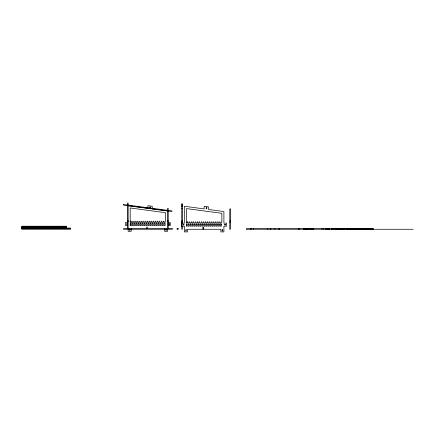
<?xml version="1.0" encoding="UTF-8"?>
<svg xmlns="http://www.w3.org/2000/svg" width="435" height="435" viewBox="0 0 435 435"><rect width="100%" height="100%" fill="white"/><g stroke="black" fill="none" stroke-linecap="round" stroke-linejoin="round"><path stroke-width="0.65" d="M128.173 205.739L128.249 205.135M147.802 208.321L147.884 207.718M152.288 208.914L152.37 208.311M167.54 210.921L167.616 210.317M168.247 211.013L168.329 210.409M181.748 204.716L182.357 204.716M128.151 205.739L127.542 205.739L127.542 228.652M181.748 205.831L182.357 205.831M181.748 206.348L182.357 206.348M181.748 208.381L182.357 208.381M127.542 220.311L128.151 220.311M167.616 220.311L168.225 220.311M181.748 220.92L182.357 220.92M229.783 220.92L230.392 220.92M127.542 221.127L128.151 221.127M127.542 221.535L128.151 221.535M167.616 221.535L168.225 221.535M181.748 221.535L182.357 221.535M181.748 221.736L182.357 221.736M181.748 222.144L182.357 222.144M229.783 222.144L230.392 222.144M127.488 222.551L125.503 222.551L125.503 225.602L127.488 225.602M168.28 222.551L170.264 222.551L170.264 225.602L168.28 225.602M181.748 223.16L184.44 223.16L184.44 206.266L204.173 208.903L204.173 206.299L208.555 206.886L208.555 209.491L223.905 211.54L223.905 223.16L226.548 223.16L226.548 226.211L223.905 226.211L223.905 231.909L220.855 231.909L220.855 229.261L203.564 229.261L203.564 227.739L202.688 227.739M168.127 223.769L169.345 223.769L169.345 224.384L168.127 224.384M181.748 226.211L184.44 226.211L184.44 231.909L187.49 231.909L187.49 229.261L203.303 229.261L203.303 227.739M21.75 226.82L66.506 226.82M21.75 227.434L66.506 227.434M21.75 228.043L70.573 228.043L70.573 229.261L21.75 229.261L21.75 226.211L66.506 226.211L66.506 228.043M21.75 228.652L70.573 228.652M246.395 229.261L413.25 229.261M128.151 205.657L147.884 208.294L147.884 205.69L152.266 206.277L152.266 208.882L167.616 210.931M373.366 229.261L373.366 228.652L246.427 228.652L246.427 229.261M373.029 228.652L373.029 229.261M372.349 228.652L372.349 229.261M371.74 228.652L371.74 229.261M371.131 228.652L371.131 229.261M370.517 228.652L370.517 229.261M370.315 228.652L370.315 229.261M369.804 228.652L369.804 229.261M369.299 228.652L369.299 229.261M368.788 228.652L368.788 229.261M368.45 228.652L368.45 229.261M368.113 228.652L368.113 229.261M367.771 228.652L367.771 229.261M366.754 228.652L366.754 229.261M366.417 228.652L366.417 229.261M366.074 228.652L366.074 229.261M365.737 228.652L365.737 229.261M364.72 228.652L364.72 229.261M364.383 228.652L364.383 229.261M364.041 228.652L364.041 229.261M363.703 228.652L363.703 229.261M362.687 228.652L362.687 229.261M362.344 228.652L362.344 229.261M362.007 228.652L362.007 229.261M361.67 228.652L361.67 229.261M360.653 228.652L360.653 229.261M360.31 228.652L360.31 229.261M359.973 228.652L359.973 229.261M359.636 228.652L359.636 229.261M358.619 228.652L358.619 229.261M358.277 228.652L358.277 229.261M357.94 228.652L357.94 229.261M357.597 228.652L357.597 229.261M357.293 228.652L357.293 229.261M356.988 228.652L356.988 229.261M356.58 228.652L356.58 229.261M356.243 228.652L356.243 229.261M356.178 228.652L356.178 229.261M355.906 228.652L355.906 229.261M355.564 228.652L355.564 229.261M355.362 228.652L355.362 229.261M355.058 228.652L355.058 229.261M354.547 228.652L354.547 229.261M354.041 228.652L354.041 229.261M353.834 228.652L353.834 229.261M353.225 228.652L353.225 229.261M352.616 228.652L352.616 229.261M352.007 228.652L352.007 229.261M351.697 228.652L351.697 229.261M351.328 228.652L351.328 229.261M350.991 228.652L350.991 229.261M350.887 228.652L350.887 229.261M350.072 228.652L350.072 229.261M349.87 228.652L349.87 229.261M349.767 228.652L349.767 229.261M349.359 228.652L349.359 229.261M348.549 228.652L348.549 229.261M348.239 228.652L348.239 229.261M347.837 228.652L347.837 229.261M347.429 228.652L347.429 229.261M346.613 228.652L346.613 229.261M346.309 228.652L346.309 229.261M345.085 228.652L345.085 229.261M344.476 228.652L344.476 229.261M344.275 228.652L344.275 229.261M343.258 228.652L343.258 229.261M342.954 228.652L342.954 229.261M342.242 228.652L342.242 229.261M342.138 228.652L342.138 229.261M341.834 228.652L341.834 229.261M341.627 228.652L341.627 229.261M341.323 228.652L341.323 229.261M341.018 228.652L341.018 229.261M340.208 228.652L340.208 229.261M339.898 228.652L339.898 229.261M339.088 228.652L339.088 229.261M338.272 228.652L338.272 229.261M337.968 228.652L337.968 229.261M337.152 228.652L337.152 229.261M336.848 228.652L336.848 229.261M336.037 228.652L336.037 229.261M335.222 228.652L335.222 229.261M334.917 228.652L334.917 229.261M333.422 228.652L333.422 229.261M332.481 228.652L332.481 229.261M331.872 228.652L331.872 229.261M331.639 228.652L331.639 229.261M329.589 228.652L329.589 229.261M329.034 228.652L329.034 229.261M329.001 228.652L329.001 229.261M328.871 228.652L328.871 229.261M328.789 228.652L328.789 229.261M328.681 228.652L328.681 229.261M328.414 228.652L328.414 229.261M327.762 228.652L327.762 229.261L327.68 228.652M327.637 228.652L327.637 229.261M326.984 228.652L326.984 229.261M326.712 228.652L326.712 229.261M326.609 228.652L326.609 229.261M326.527 228.652L326.527 229.261M326.364 228.652L326.397 229.261M325.81 228.652L325.81 229.261M323.76 228.652L323.76 229.261M321.976 228.652L321.976 229.261M313.765 228.652L313.765 229.261M313.564 228.652L313.564 229.261M313.156 228.652L313.156 229.261M312.749 228.652L312.749 229.261M312.14 228.652L312.14 229.261M311.123 228.652L311.123 229.261M310.916 228.652L310.916 229.261M310.307 228.652L310.307 229.261M309.089 228.652L309.089 229.261M308.785 228.652L308.785 229.261M307.969 228.652L307.969 229.261M307.561 228.652L307.561 229.261M307.153 228.652L307.153 229.261M306.849 228.652L306.849 229.261M306.039 228.652L306.039 229.261M305.631 228.652L305.631 229.261M305.528 228.652L305.528 229.261M305.326 228.652L305.326 229.261M304.511 228.652L304.511 229.261M304.408 228.652L304.408 229.261M303.695 228.652L303.695 229.261M303.391 228.652L303.391 229.261M299.323 228.652L299.323 229.261M298.714 228.652L298.714 229.261M279.591 228.652L279.591 229.261M278.976 228.652L278.976 229.261M274.909 228.652L274.909 229.261M270.842 228.652L270.842 229.261M270.233 228.652L270.233 229.261M267.791 228.652L267.791 229.261M253.551 228.652L253.551 229.261M251.109 228.652L251.109 229.261M250.495 228.652L250.495 229.261M202.949 227.739L202.949 229.261M182.357 223.438L182.357 203.7L181.748 203.7L181.748 229.261L182.357 229.261L182.357 226.026M181.792 223.16L181.792 226.211M177.844 228.652L177.844 229.261M169.248 223.769L169.248 224.384M168.225 228.652L168.225 208.37L167.616 208.37L167.616 231.3L164.566 231.3L164.566 228.652M147.275 228.652L147.275 227.13L146.666 227.13L146.666 228.652M131.201 228.652L131.201 231.3L128.151 231.3L128.151 203.091L127.542 203.091L127.542 205.222M63.863 226.211L63.863 226.82M63.863 227.434L63.863 228.043M60.813 226.211L60.813 226.82M60.813 227.434L60.813 228.043M44.131 226.82L44.131 227.434M43.516 226.211L43.516 226.82M43.516 227.434L43.516 228.043M42.907 226.211L42.907 226.82M42.907 227.434L42.907 228.043M27.448 226.211L27.448 226.82M27.448 227.434L27.448 228.043M24.393 226.211L24.393 226.82M24.393 227.434L24.393 228.043M123.551 204.515L123.469 205.119L171.879 211.492L171.961 210.888L123.551 204.515M149.983 206.973L149.836 208.082L150.439 208.164L150.592 207.055L149.983 206.973M206.272 207.582L206.125 208.691L206.728 208.773L206.875 207.664L206.272 207.582M130.826 221.127L130.489 222.551L130.185 222.551L130.185 207.974L165.583 212.715L165.583 220.92L165.077 221.535L165.077 222.551L164.055 222.551L164.055 221.535L163.381 221.127L163.038 222.551L162.021 222.551L162.021 221.535L161.347 221.127L161.004 222.551L159.988 222.551L159.65 221.127L158.971 221.535L158.971 222.551L157.954 222.551L157.617 221.127L156.937 221.535L156.937 222.551L155.92 222.551L155.583 221.127L154.903 221.535L154.903 222.551L153.887 222.551L153.544 221.127L152.87 221.535L152.87 222.551L151.853 222.551L151.51 221.127L150.836 221.535L150.836 222.551L149.814 222.551L149.814 221.535L149.14 221.127L148.797 222.551L147.78 222.551L147.78 221.535L147.106 221.127L146.764 222.551L145.747 222.551L145.747 221.535L145.067 221.127L144.73 222.551L143.713 222.551L143.376 221.127L142.696 221.535L142.696 222.551L141.679 222.551L141.679 221.535L141 221.127L140.663 222.551L139.646 222.551L139.646 221.535L138.966 221.127L138.629 222.551L137.612 222.551L137.27 221.127L136.59 221.535L136.59 222.551L135.573 222.551L135.573 221.535L134.899 221.127L134.556 222.551L133.54 222.551L133.54 221.535L132.865 221.127L132.523 222.551L131.506 222.551L131.506 221.535L130.826 221.127M187.115 221.736L186.778 223.16L186.474 223.16L186.474 208.588L221.872 213.324L221.872 221.535L221.361 222.144L221.361 223.16L220.344 223.16L220.344 222.144L219.67 221.736L219.327 223.16L218.31 223.16L218.31 222.144L217.63 221.736L217.293 223.16L216.277 223.16L215.939 221.736L215.26 222.144L215.26 223.16L214.243 223.16L213.9 221.736L213.226 222.144L213.226 223.16L212.209 223.16L211.867 221.736L211.192 222.144L211.192 223.16L210.176 223.16L209.833 221.736L209.153 222.144L209.153 223.16L208.137 223.16L207.799 221.736L207.12 222.144L207.12 223.16L206.103 223.16L206.103 222.144L205.429 221.736L205.086 223.16L204.069 223.16L204.069 222.144L203.39 221.736L203.053 223.16L202.036 223.16L202.036 222.144L201.356 221.736L201.019 223.16L200.002 223.16L199.66 221.736L198.985 222.144L198.985 223.16L197.968 223.16L197.968 222.144L197.289 221.736L196.952 223.16L195.935 223.16L195.935 222.144L195.255 221.736L194.913 223.16L193.896 223.16L193.559 221.736L192.879 222.144L192.879 223.16L191.862 223.16L191.862 222.144L191.188 221.736L190.845 223.16L189.829 223.16L189.829 222.144L189.149 221.736L188.812 223.16L187.795 223.16L187.795 222.144L187.115 221.736M230.392 208.979L229.783 208.979L229.783 229.261L230.392 229.261L230.392 208.979M130.489 223.568L130.185 223.568L130.185 225.602L130.489 225.602L130.489 223.568M132.523 223.568L131.506 223.568L131.506 225.602L132.523 225.602L132.523 223.568M134.556 223.568L133.54 223.568L133.54 225.602L134.556 225.602L134.556 223.568M136.59 223.568L135.573 223.568L135.573 225.602L136.59 225.602L136.59 223.568M138.629 223.568L137.612 223.568L137.612 225.602L138.629 225.602L138.629 223.568M140.663 223.568L139.646 223.568L139.646 225.602L140.663 225.602L140.663 223.568M142.696 223.568L141.679 223.568L141.679 225.602L142.696 225.602L142.696 223.568M144.73 223.568L143.713 223.568L143.713 225.602L144.73 225.602L144.73 223.568M146.764 223.568L145.747 223.568L145.747 225.602L146.764 225.602L146.764 223.568M148.797 223.568L147.78 223.568L147.78 225.602L148.797 225.602L148.797 223.568M150.836 223.568L149.814 223.568L149.814 225.602L150.836 225.602L150.836 223.568M152.87 223.568L151.853 223.568L151.853 225.602L152.87 225.602L152.87 223.568M154.903 223.568L153.887 223.568L153.887 225.602L154.903 225.602L154.903 223.568M156.937 223.568L155.92 223.568L155.92 225.602L156.937 225.602L156.937 223.568M158.971 223.568L157.954 223.568L157.954 225.602L158.971 225.602L158.971 223.568M161.004 223.568L159.988 223.568L159.988 225.602L161.004 225.602L161.004 223.568M163.038 223.568L162.021 223.568L162.021 225.602L163.038 225.602L163.038 223.568M165.077 223.568L164.055 223.568L164.055 225.602L165.077 225.602L165.077 223.568M127.64 223.769L126.52 223.769L126.52 224.384L127.64 224.384L127.64 223.769M186.778 224.177L186.474 224.177L186.474 226.211L186.778 226.211L186.778 224.177M188.812 224.177L187.795 224.177L187.795 226.211L188.812 226.211L188.812 224.177M190.845 224.177L189.829 224.177L189.829 226.211L190.845 226.211L190.845 224.177M192.879 224.177L191.862 224.177L191.862 226.211L192.879 226.211L192.879 224.177M194.913 224.177L193.896 224.177L193.896 226.211L194.913 226.211L194.913 224.177M196.952 224.177L195.935 224.177L195.935 226.211L196.952 226.211L196.952 224.177M198.985 224.177L197.968 224.177L197.968 226.211L198.985 226.211L198.985 224.177M201.019 224.177L200.002 224.177L200.002 226.211L201.019 226.211L201.019 224.177M203.053 224.177L202.036 224.177L202.036 226.211L203.053 226.211L203.053 224.177M205.086 224.177L204.069 224.177L204.069 226.211L205.086 226.211L205.086 224.177M207.12 224.177L206.103 224.177L206.103 226.211L207.12 226.211L207.12 224.177M209.153 224.177L208.137 224.177L208.137 226.211L209.153 226.211L209.153 224.177M211.192 224.177L210.176 224.177L210.176 226.211L211.192 226.211L211.192 224.177M213.226 224.177L212.209 224.177L212.209 226.211L213.226 226.211L213.226 224.177M215.26 224.177L214.243 224.177L214.243 226.211L215.26 226.211L215.26 224.177M217.293 224.177L216.277 224.177L216.277 226.211L217.293 226.211L217.293 224.177M219.327 224.177L218.31 224.177L218.31 226.211L219.327 226.211L219.327 224.177M221.361 224.177L220.344 224.177L220.344 226.211L221.361 226.211L221.361 224.177M183.929 224.384L182.809 224.384L182.809 224.993L183.929 224.993L183.929 224.384M225.531 224.384L224.416 224.384L224.416 224.993L225.531 224.993L225.531 224.384M172.298 228.652L123.469 228.652L123.469 229.261L172.298 229.261L172.298 228.652M178.149 228.652L177.029 228.652L177.029 229.261L178.149 229.261L178.149 228.652M129.983 229.163L129.369 229.163L129.369 230.284L129.983 230.284L129.983 229.163M166.398 229.163L165.784 229.163L165.784 230.284L166.398 230.284L166.398 229.163M186.267 229.772L185.658 229.772L185.658 230.893L186.267 230.893L186.267 229.772M222.687 229.772L222.073 229.772L222.073 230.893L222.687 230.893L222.687 229.772"/></g></svg>
